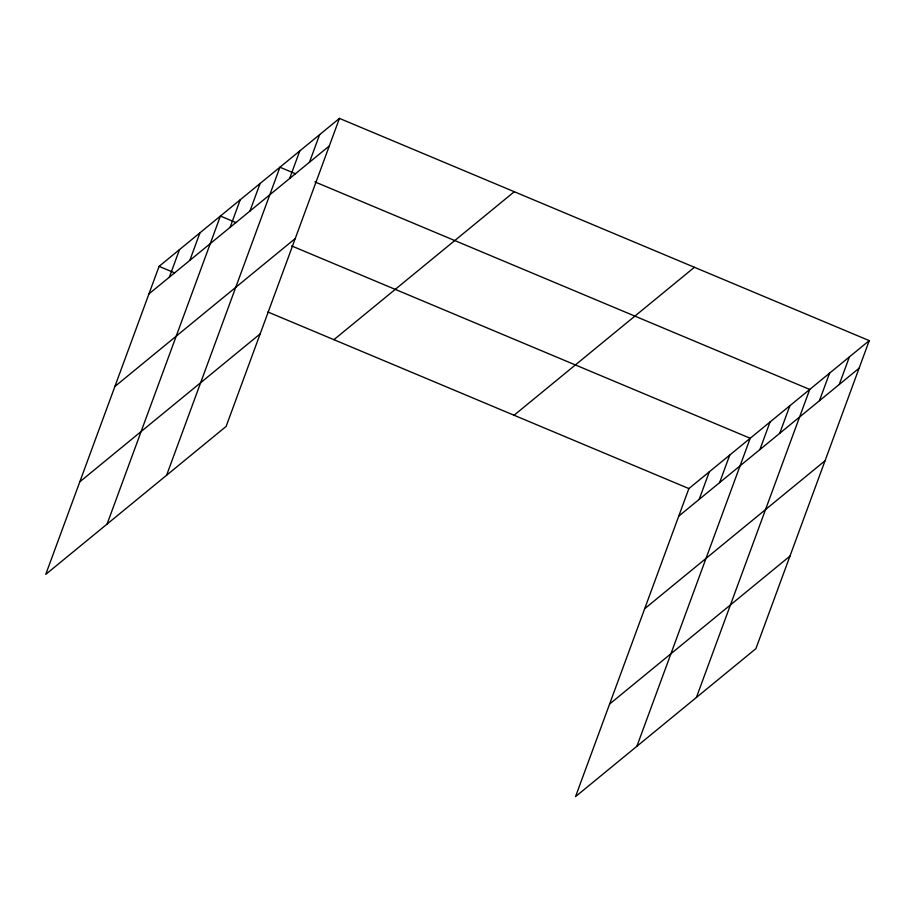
<?xml version="1.0" encoding="UTF-8"?>
<svg xmlns="http://www.w3.org/2000/svg" width="915" height="915" viewBox="0 0 915 915"><rect width="100%" height="100%" fill="white"/><g stroke="black" fill="none" stroke-linecap="round" stroke-linejoin="round"><path stroke-width="1.37" d="M339.454 118.39L159.084 266.356L45.75 574.38L226.119 426.424L339.454 118.39L869.25 340.62L755.916 648.644L575.546 796.61L688.881 488.576L869.25 340.62M169.378 277.154L179.523 249.578M189.828 260.386L199.962 232.81M107.078 524.066L220.412 216.043L235.944 222.562M230.111 227.343L240.245 199.767M249.944 211.068L260.089 183.492M166.599 475.251L279.933 167.216L295.476 173.736M289.632 178.517L299.777 150.941M309.476 162.241L319.61 134.665M699.174 499.384L709.319 471.808M719.613 482.617L729.758 455.041M636.874 746.297L750.208 438.274L291.633 245.918M759.896 449.574L770.041 421.998M779.74 433.298L789.885 405.722M696.395 697.47L809.729 389.447L314.897 181.891M819.428 400.747L829.573 373.171M839.261 384.472L849.406 356.896M148.939 293.921L329.309 145.965M114.89 386.473L295.259 238.518M79.799 481.828L260.18 333.872M333.918 339.682L514.287 191.727M514.047 415.25L694.416 267.283M678.736 516.151L859.105 368.196M644.686 608.704L825.056 460.748M609.596 704.058L789.965 556.103M159.084 266.356L174.628 272.876M267.866 311.981L688.881 488.576"/></g></svg>
